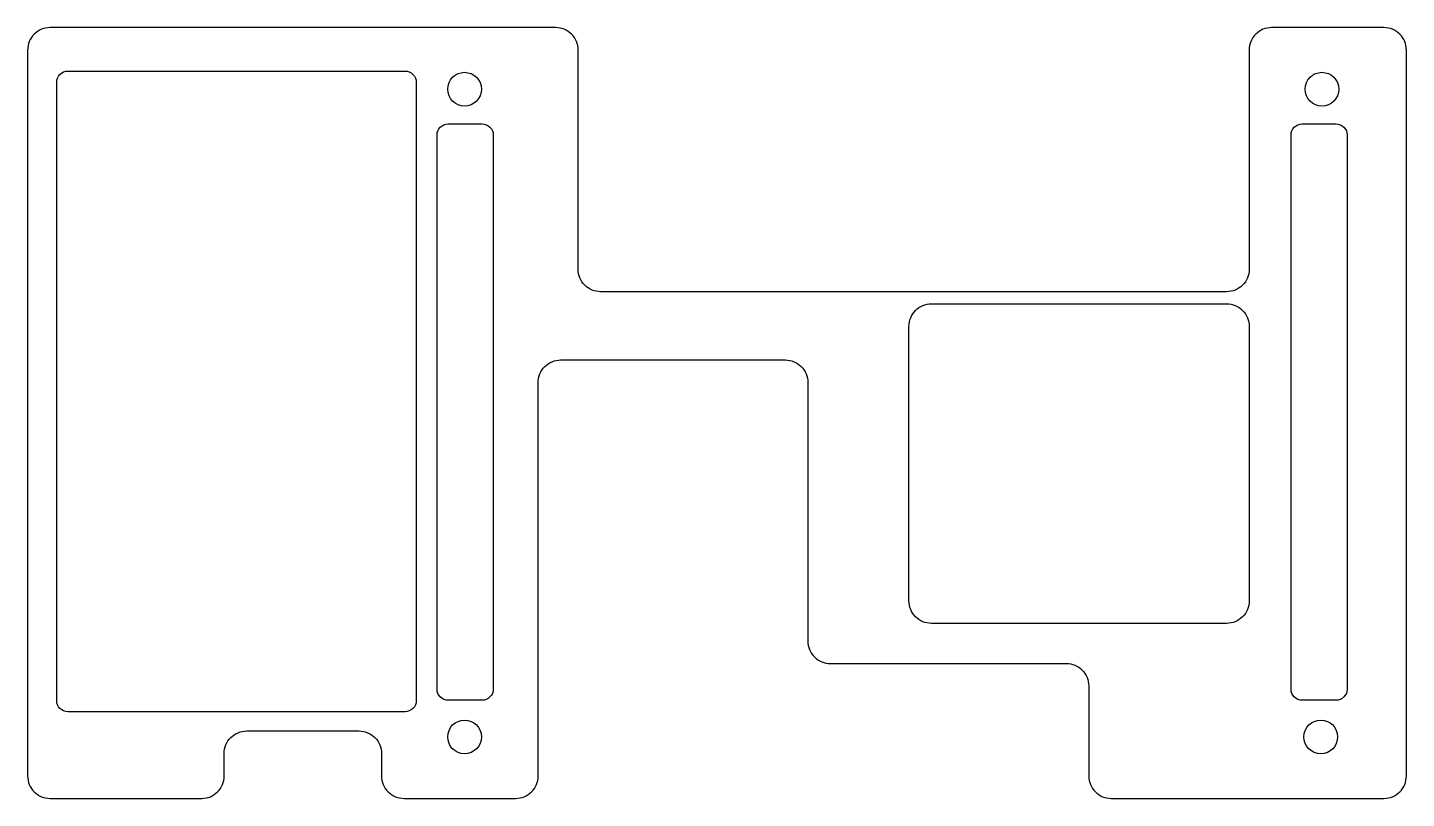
# Model space of a CAD drawing. Header units: millimetres. Extents: x -120 to 2, y 0 to 69.
import ezdxf

# ---------------------------------------------------------------- set-up
doc = ezdxf.new("R2010")
doc.units = ezdxf.units.MM

msp = doc.modelspace()

# ---------------------------------------------------------------- linework, layer by layer
for points in [[(-104.94, 0, 0.414214), (-102.94, 2), (-102.94, 4, -0.414214), (-100.94, 6), (-90.94, 6, -0.414214), (-88.94, 4), (-88.94, 2, 0.414214), (-86.94, 0), (-77, 0, 0.414214), (-75, 2), (-75, 37, -0.414214), (-73, 39), (-53, 39, -0.414214), (-51, 37), (-51, 14, 0.414214), (-49, 12), (-28, 12, -0.414214), (-26, 10), (-26, 2, 0.414214), (-24, 0), (0.27, 0, 0.414214), (2.27, 2), (2.27, 66.57, 0.414214), (0.27, 68.57), (-9.73, 68.57, 0.414214), (-11.73, 66.57), (-11.73, 47.07, -0.414214), (-13.73, 45.07), (-69.44, 45.07, -0.414214), (-71.44, 47.07), (-71.44, 66.57, 0.414214), (-73.44, 68.57), (-118.44, 68.57, 0.414214), (-120.44, 66.57), (-120.44, 2, 0.414214), (-118.44, 0)], [(-85.85, 63.7), (-85.85, 8.7, -0.414214), (-86.85, 7.7), (-116.85, 7.7, -0.414214), (-117.85, 8.7), (-117.85, 63.7, -0.414214), (-116.85, 64.7), (-86.85, 64.7, -0.414214)], [(-80, 8.73), (-83, 8.73, -0.414214), (-84, 9.73), (-84, 59, -0.414214), (-83, 60), (-80, 60, -0.414214), (-79, 59), (-79, 9.73, -0.414214)], [(-3, 59), (-3, 9.73, -0.414214), (-4, 8.73), (-7, 8.73, -0.414214), (-8, 9.73), (-8, 59, -0.414214), (-7, 60), (-4, 60, -0.414214)], [(-40, 44), (-13.73, 44, -0.414214), (-11.73, 42), (-11.73, 17.57, -0.414214), (-13.73, 15.57), (-40, 15.57, -0.414214), (-42, 17.57), (-42, 42, -0.414214)]]:
    msp.add_lwpolyline(points, format="xyb", close=True)
for centre in [(-81.55, 63.09), (-5.25, 63.09), (-81.55, 5.47), (-5.35, 5.47)]:
    msp.add_circle(centre, 1.5)

doc.saveas('drawing.dxf')
